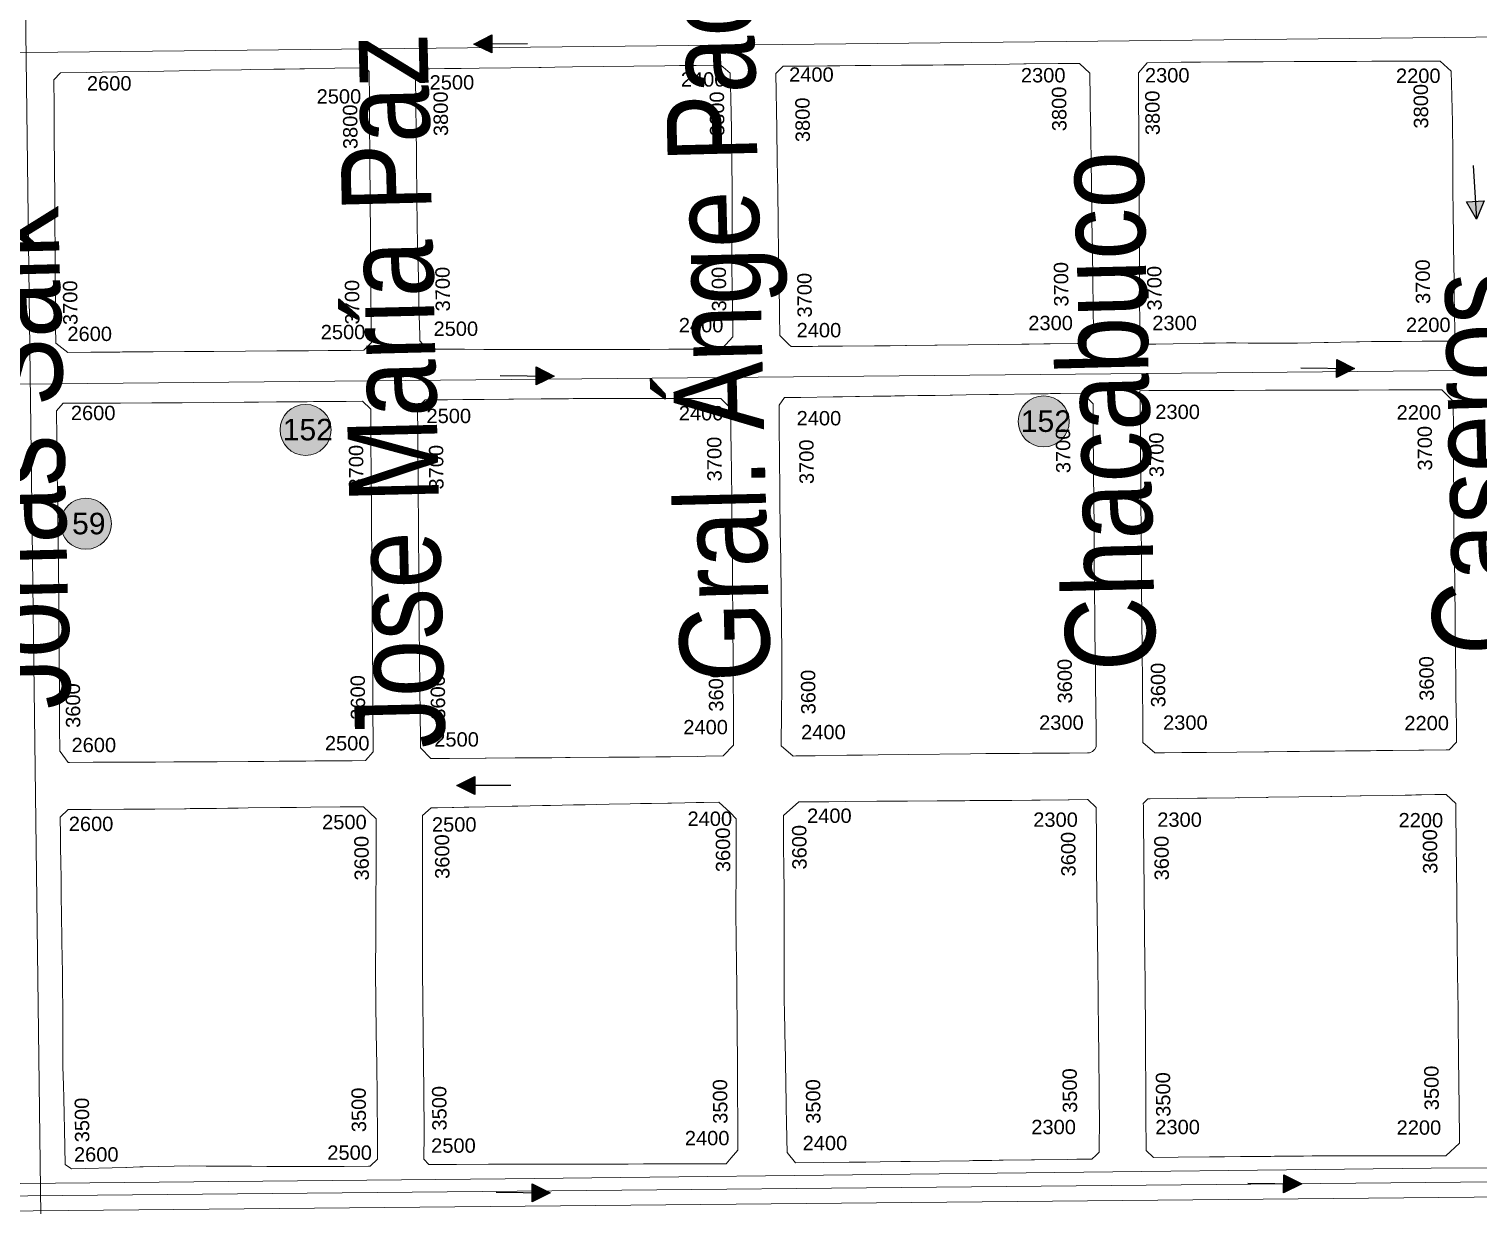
# Model space of a CAD drawing. Header units: millimetres. Extents: x 11558 to 23675, y 49449 to 61482.
# Drawn here: x 18749.8 to 19153.5, y 57462.6 to 57790.4 of the extents above; entities that cross this region are included whole.
import ezdxf

# ---------------------------------------------------------------- set-up
doc = ezdxf.new("R2010")
doc.units = ezdxf.units.MM
for name, color, linetype in [('0. plano base - nombres calles', 22, 'Continuous'), ('0. Plano Base - PLANO', 254, 'Continuous'), ('0. Plano base - sentido calles', 253, 'Continuous'), ('7. puesta en valor CC la lucila', 212, 'Continuous'), ('numeración', 7, 'Continuous')]:
    doc.layers.add(name, color=color, linetype=linetype)
for name, color, linetype, true_color in [('Linea 152 IDA', 7, 'Continuous', 0x070721), ('Linea 152 REGRESO', 7, 'Continuous', 0xff0a0a), ('Linea 19 Plaza Miserere', 7, 'Continuous', 0x575757), ('Linea 21 REGRO Ramal G', 7, 'Continuous', 0x0a47ff), ('Linea 59 Por Barrio Golf IDA', 7, 'Continuous', 0x007038), ('Linea 59 Por la Lucila IDA', 7, 'Continuous', 0x007038)]:
    doc.layers.add(name, color=color, linetype=linetype, true_color=true_color)
doc.layers.add('Linea Bicentenario Nueva', color=7, linetype='Continuous', true_color=0x0000cc, transparency=0.05)
doc.layers.get('7. puesta en valor CC la lucila').off()
doc.styles.get("Standard").update_dxf_attribs({"font": 'arial.ttf'})

# ---------------------------------------------------------------- blocks, each defined once
blk = doc.blocks.new('MANZANAS')
at = {"layer": '0. Plano Base - PLANO', "color": 0, "linetype": 'Continuous', "lineweight": 5}
for points in [[(5637472.3, 6181143.04), (5637470.17, 6181141.89), (5637467.31, 6181142.79), (5637466.23, 6181144.98), (5637461.96, 6181153.09), (5637460.14, 6181156.55), (5637458.1, 6181160.42), (5637456.15, 6181164.13), (5637451.99, 6181172.03), (5637450.02, 6181175.79), (5637448.07, 6181179.49), (5637444.99, 6181185.34), (5637444.06, 6181187.11), (5637439.98, 6181194.86), (5637437.18, 6181200.18), (5637436.63, 6181201.24), (5637435.97, 6181202.49), (5637433.96, 6181206.31), (5637433.73, 6181206.75), (5637433.13, 6181207.89), (5637434.03, 6181211.52), (5637439.48, 6181214.48), (5637442.29, 6181216), (5637447.1, 6181218.53), (5637453.84, 6181222.07), (5637454.69, 6181222.52), (5637459.96, 6181225.29), (5637462.55, 6181226.66), (5637470.19, 6181230.67), (5637477.84, 6181234.69), (5637480.79, 6181236.24), (5637484.42, 6181238.15), (5637485.56, 6181238.75), (5637489.34, 6181240.73), (5637493.19, 6181242.75), (5637498.26, 6181245.41), (5637500.92, 6181246.81), (5637506.23, 6181249.59), (5637510.24, 6181248.52), (5637517.03, 6181236.12), (5637517.29, 6181235.64), (5637517.41, 6181235.4), (5637521.09, 6181228.49), (5637521.32, 6181228.05), (5637525.41, 6181220.37), (5637525.54, 6181220.12), (5637529.3, 6181213.06), (5637529.43, 6181212.81), (5637531.48, 6181208.96), (5637531.52, 6181208.89), (5637533.55, 6181205.09), (5637535.41, 6181201.63), (5637535.98, 6181200.58), (5637537.65, 6181197.45), (5637540.12, 6181192.84), (5637541.7, 6181189.9), (5637544.86, 6181184.02), (5637545.23, 6181183.32), (5637544.79, 6181181.64), (5637544.14, 6181181.3), (5637541.36, 6181179.84), (5637537.78, 6181177.95), (5637532.64, 6181175.24), (5637530.12, 6181173.91), (5637526.59, 6181172.05), (5637525.26, 6181171.35), (5637522.36, 6181169.77), (5637521.58, 6181169.35), (5637517.8, 6181167.28), (5637514.7, 6181165.59), (5637513.7, 6181165.05), (5637507.17, 6181161.48), (5637505.31, 6181160.47), (5637499.42, 6181157.45), (5637498.03, 6181156.74), (5637495, 6181155.19), (5637491.91, 6181153.6), (5637489.64, 6181152.44), (5637489.58, 6181152.41), (5637486.82, 6181150.91), (5637483.97, 6181149.37), (5637483.08, 6181148.89), (5637476.57, 6181145.36)], [(5637387.71, 6181098.4), (5637382.42, 6181095.59), (5637381.59, 6181095.84), (5637378.79, 6181096.69), (5637378.21, 6181096.86), (5637375.38, 6181102.12), (5637371.39, 6181109.52), (5637370.9, 6181110.43), (5637369.37, 6181113.27), (5637368.84, 6181114.26), (5637367.53, 6181116.69), (5637363.21, 6181124.72), (5637359.14, 6181132.27), (5637355.07, 6181139.83), (5637350.91, 6181147.56), (5637343.58, 6181161.17), (5637344.41, 6181163.88), (5637349.47, 6181166.56), (5637350.76, 6181167.25), (5637355.33, 6181169.68), (5637358.39, 6181171.3), (5637362.19, 6181173.31), (5637365.98, 6181175.32), (5637373.55, 6181179.33), (5637381.27, 6181183.42), (5637384.1, 6181184.92), (5637388.91, 6181187.49), (5637396.61, 6181191.6), (5637403.66, 6181195.37), (5637404.2, 6181195.66), (5637412.13, 6181199.89), (5637417.33, 6181202.67), (5637421.15, 6181201.58), (5637428, 6181188.86), (5637428.38, 6181188.16), (5637430.31, 6181184.56), (5637432.25, 6181180.95), (5637436.43, 6181173.18), (5637437.85, 6181170.55), (5637440.48, 6181165.64), (5637442.71, 6181161.5), (5637444.52, 6181158.15), (5637448.61, 6181150.54), (5637450.03, 6181147.89), (5637450.64, 6181146.76), (5637453, 6181142.35), (5637454.32, 6181139.89), (5637455.34, 6181138), (5637454.52, 6181135.27), (5637454.08, 6181133.81), (5637452.73, 6181133.09), (5637446.12, 6181129.54), (5637444.57, 6181128.71), (5637440.97, 6181126.77), (5637439.14, 6181125.79), (5637433.49, 6181122.76), (5637425.97, 6181118.73), (5637418.35, 6181114.68), (5637417.79, 6181114.38), (5637410.8, 6181110.66), (5637410.55, 6181110.53), (5637406.79, 6181108.52), (5637402.97, 6181106.5), (5637395.1, 6181102.32), (5637389.11, 6181099.14)], [(5637526.9, 6181043.06), (5637524.55, 6181041.81), (5637520.29, 6181042.84), (5637516.38, 6181050.21), (5637514.18, 6181054.35), (5637512.32, 6181057.87), (5637508.4, 6181065.24), (5637503.97, 6181073.59), (5637503.74, 6181074.03), (5637500.13, 6181080.85), (5637497.78, 6181085.3), (5637496, 6181088.66), (5637492.01, 6181096.18), (5637489.48, 6181100.96), (5637488, 6181103.75), (5637485.65, 6181108.19), (5637485.38, 6181108.69), (5637484.48, 6181110.4), (5637484.04, 6181111.24), (5637481.6, 6181115.85), (5637479.72, 6181119.4), (5637479.6, 6181119.62), (5637476.26, 6181125.93), (5637475.5, 6181127.32), (5637474.34, 6181129.42), (5637476.53, 6181130.63), (5637477.14, 6181130.97), (5637481.45, 6181133.22), (5637482.4, 6181133.72), (5637484.62, 6181134.88), (5637486.02, 6181135.61), (5637490.17, 6181137.78), (5637497.59, 6181141.66), (5637505.33, 6181145.71), (5637509.25, 6181147.76), (5637513.08, 6181149.76), (5637520.56, 6181153.68), (5637523.88, 6181155.42), (5637528.25, 6181157.7), (5637535.77, 6181161.63), (5637548.26, 6181168.16), (5637548.85, 6181168.47), (5637553.17, 6181167.12), (5637553.24, 6181166.99), (5637556.87, 6181160.08), (5637558.86, 6181156.29), (5637560.85, 6181152.5), (5637562.38, 6181149.59), (5637564.91, 6181144.78), (5637567.36, 6181140.11), (5637569.04, 6181136.98), (5637573.07, 6181129.43), (5637573.79, 6181128.08), (5637577.24, 6181121.63), (5637581.39, 6181113.86), (5637583.88, 6181109.2), (5637585.44, 6181106.29), (5637586.83, 6181103.7), (5637589.47, 6181098.75), (5637590.52, 6181096.8), (5637591.56, 6181094.85), (5637593.69, 6181090.87), (5637595.55, 6181087.39), (5637595.73, 6181087.06), (5637597.46, 6181083.81), (5637597.79, 6181083.2), (5637596.95, 6181080.37), (5637596.2, 6181079.97), (5637590.73, 6181077.06), (5637590.16, 6181076.75), (5637589.5, 6181076.4), (5637583.11, 6181073), (5637580.21, 6181071.46), (5637579.09, 6181070.86), (5637577.58, 6181070.06), (5637575.59, 6181069), (5637571.46, 6181066.8), (5637568.75, 6181065.36), (5637567.95, 6181064.93), (5637562.75, 6181062.16), (5637560.16, 6181060.78), (5637559.19, 6181060.27), (5637557.09, 6181059.15), (5637552.57, 6181056.74), (5637551.51, 6181056.18), (5637544.74, 6181052.57), (5637537.3, 6181048.6), (5637533.45, 6181046.55), (5637532.24, 6181045.91), (5637531.23, 6181045.37)], [(5637295.98, 6181049.82), (5637292.78, 6181048.17), (5637289.92, 6181049.28), (5637289.16, 6181050.65), (5637286.47, 6181055.56), (5637284.44, 6181059.27), (5637282.84, 6181062.17), (5637279.91, 6181067.52), (5637278.54, 6181070.02), (5637274.61, 6181077.18), (5637270.5, 6181084.88), (5637270.3, 6181085.24), (5637266.37, 6181092.59), (5637266.22, 6181092.89), (5637264.38, 6181096.32), (5637262.4, 6181100.03), (5637258.29, 6181107.71), (5637255.29, 6181113.32), (5637256.26, 6181117.24), (5637257.39, 6181117.85), (5637261.05, 6181119.82), (5637262.03, 6181120.34), (5637265.09, 6181121.98), (5637269.49, 6181124.34), (5637277.3, 6181128.53), (5637284.2, 6181132.23), (5637284.79, 6181132.54), (5637288.15, 6181134.34), (5637292.45, 6181136.65), (5637300.18, 6181140.79), (5637307.51, 6181144.72), (5637315.16, 6181148.82), (5637318.74, 6181150.74), (5637322.38, 6181152.7), (5637322.78, 6181152.91), (5637328.86, 6181156.17), (5637332.22, 6181155.39), (5637335.61, 6181149.23), (5637339.69, 6181141.82), (5637340.82, 6181139.71), (5637344.01, 6181133.75), (5637344.26, 6181133.27), (5637347.42, 6181127.29), (5637348.11, 6181125.97), (5637352.21, 6181118.04), (5637355.96, 6181110.7), (5637357.87, 6181106.98), (5637359.83, 6181103.36), (5637362.59, 6181098.27), (5637362.63, 6181098.2), (5637362.75, 6181097.97), (5637366.22, 6181091.59), (5637366.8, 6181090.51), (5637365.64, 6181086.25), (5637364.48, 6181085.6), (5637361.07, 6181083.68), (5637360.54, 6181083.38), (5637357.01, 6181081.53), (5637352.57, 6181079.21), (5637347.81, 6181076.73), (5637344.97, 6181075.25), (5637341.14, 6181073.25), (5637337.44, 6181071.31), (5637334.19, 6181069.62), (5637329.65, 6181067.26), (5637326.93, 6181065.85), (5637322.11, 6181063.36), (5637319.17, 6181061.84), (5637314.45, 6181059.39), (5637310.06, 6181057.12), (5637307.84, 6181055.97), (5637306.84, 6181055.45), (5637301.98, 6181052.93), (5637299.25, 6181051.52)], [(5637436.19, 6180994.94), (5637435.55, 6180994.59), (5637431.3, 6180995.57), (5637430.76, 6180996.63), (5637427.48, 6181003.07), (5637423.51, 6181010.84), (5637419.56, 6181018.53), (5637415.58, 6181025.96), (5637411.45, 6181033.68), (5637407.75, 6181040.58), (5637407.39, 6181041.25), (5637403.3, 6181048.88), (5637399.19, 6181056.59), (5637396.79, 6181061.08), (5637395.12, 6181064.22), (5637392.28, 6181069.56), (5637391.05, 6181071.85), (5637386.96, 6181079.54), (5637387.36, 6181082.12), (5637391.36, 6181084.27), (5637399.26, 6181088.53), (5637400.01, 6181088.93), (5637401.61, 6181089.79), (5637404.74, 6181091.48), (5637405.74, 6181092.02), (5637409.12, 6181093.84), (5637413.41, 6181096.15), (5637414.45, 6181096.71), (5637416.8, 6181097.98), (5637420.06, 6181099.73), (5637424.27, 6181102), (5637428.01, 6181104.02), (5637428.6, 6181104.33), (5637431.92, 6181106.12), (5637437.62, 6181109.19), (5637438.58, 6181109.7), (5637439.8, 6181110.37), (5637447.69, 6181114.61), (5637452.03, 6181116.95), (5637452.59, 6181117.25), (5637454.24, 6181118.14), (5637454.39, 6181118.22), (5637454.49, 6181118.28), (5637454.59, 6181118.33), (5637455.04, 6181118.57), (5637460.39, 6181121.46), (5637464.44, 6181120.22), (5637466.87, 6181115.61), (5637468.35, 6181112.8), (5637472.36, 6181105.2), (5637474.03, 6181102.03), (5637476.48, 6181097.41), (5637477.17, 6181096.11), (5637480.44, 6181089.97), (5637484.55, 6181082.23), (5637488.6, 6181074.61), (5637492.67, 6181066.96), (5637494.29, 6181063.91), (5637496.77, 6181059.24), (5637498.84, 6181055.37), (5637500.76, 6181051.77), (5637504.65, 6181044.49), (5637506.65, 6181040.75), (5637508.2, 6181037.85), (5637509.06, 6181036.28), (5637509.21, 6181035.86), (5637509.25, 6181034.98), (5637509.22, 6181034.89), (5637508.97, 6181034.15), (5637508.39, 6181033.48), (5637508.02, 6181033.24), (5637507.87, 6181033.16), (5637503.44, 6181030.81), (5637502.69, 6181030.41), (5637501.78, 6181029.93), (5637495.19, 6181026.44), (5637494.4, 6181026.03), (5637491.12, 6181024.29), (5637490.01, 6181023.7), (5637486.73, 6181021.96), (5637482.87, 6181019.92), (5637479.09, 6181017.92), (5637463.91, 6181009.81), (5637456.39, 6181005.77), (5637452.56, 6181003.72), (5637451.38, 6181003.08), (5637448.75, 6181001.67), (5637440.96, 6180997.5)], [(5637209.98, 6181004.22), (5637204.34, 6181001.24), (5637200.15, 6181002), (5637197.94, 6181006.17), (5637197, 6181007.96), (5637195.54, 6181010.72), (5637193.37, 6181014.83), (5637190.69, 6181019.9), (5637189.32, 6181022.49), (5637187.32, 6181026.26), (5637185.31, 6181030.06), (5637181.23, 6181037.78), (5637177.21, 6181045.39), (5637173.08, 6181053.21), (5637171.1, 6181056.96), (5637169.26, 6181060.44), (5637165.88, 6181066.83), (5637166.59, 6181069.41), (5637173.04, 6181072.9), (5637180.59, 6181076.99), (5637188.18, 6181081.1), (5637195.68, 6181085.16), (5637203.34, 6181089.31), (5637210.95, 6181093.43), (5637213.23, 6181094.67), (5637218.89, 6181097.73), (5637221.6, 6181099.19), (5637225.26, 6181101.18), (5637226.39, 6181101.79), (5637233.84, 6181105.83), (5637240.8, 6181109.6), (5637241.34, 6181109.89), (5637242.76, 6181109.39), (5637243.09, 6181108.77), (5637246.15, 6181103), (5637247.79, 6181099.91), (5637249.26, 6181097.13), (5637250.78, 6181094.26), (5637252.45, 6181091.11), (5637254.84, 6181086.59), (5637258.98, 6181078.77), (5637260.71, 6181075.51), (5637262.85, 6181071.48), (5637264.35, 6181068.64), (5637266.92, 6181063.79), (5637268.38, 6181061.04), (5637269.46, 6181059), (5637270.84, 6181056.39), (5637272.05, 6181054.11), (5637278.13, 6181042.63), (5637277.24, 6181039.76), (5637274.07, 6181038.09), (5637271.23, 6181036.59), (5637268.49, 6181035.13), (5637263.61, 6181032.55), (5637255.81, 6181028.43), (5637248.14, 6181024.38), (5637240.31, 6181020.24), (5637233.05, 6181016.41), (5637225.33, 6181012.33), (5637224.68, 6181011.99), (5637218.4, 6181008.67), (5637217.77, 6181008.34), (5637217.15, 6181008.01), (5637210.59, 6181004.54)], [(5637350.88, 6180949.85), (5637346.26, 6180947.41), (5637342.38, 6180948.75), (5637341.55, 6180950.3), (5637340.28, 6180952.67), (5637338.84, 6180955.35), (5637338.63, 6180955.75), (5637337.82, 6180957.26), (5637334.66, 6180963.16), (5637332.72, 6180966.77), (5637332.13, 6180967.88), (5637330.45, 6180970.99), (5637326.36, 6180978.71), (5637322.32, 6180986.34), (5637318.29, 6180993.97), (5637317.15, 6180996.14), (5637316.6, 6180997.18), (5637316.13, 6180998.06), (5637312.49, 6181004.95), (5637311.95, 6181005.97), (5637311.84, 6181006.17), (5637310.19, 6181009.31), (5637305.97, 6181017.27), (5637304.91, 6181019.28), (5637303.39, 6181022.16), (5637302.1, 6181024.61), (5637301.45, 6181025.83), (5637297.87, 6181032.61), (5637297.93, 6181032.82), (5637298.67, 6181035.14), (5637298.74, 6181035.35), (5637304.26, 6181038.28), (5637308.07, 6181040.3), (5637312.57, 6181042.69), (5637313.28, 6181043.07), (5637319.37, 6181046.3), (5637320.36, 6181046.82), (5637320.44, 6181046.87), (5637320.53, 6181046.91), (5637327.37, 6181050.54), (5637327.49, 6181050.61), (5637334.04, 6181054.08), (5637335.19, 6181054.69), (5637342.9, 6181058.73), (5637347.54, 6181061.15), (5637349.57, 6181062.21), (5637350.59, 6181062.74), (5637358.48, 6181066.85), (5637363.87, 6181069.67), (5637370.8, 6181073.28), (5637371.69, 6181073.74), (5637375.38, 6181072.54), (5637381.2, 6181061.69), (5637383.5, 6181057.4), (5637387.53, 6181049.89), (5637389.56, 6181046.1), (5637391.6, 6181042.3), (5637393.59, 6181038.56), (5637395.74, 6181034.48), (5637397.73, 6181030.72), (5637399.68, 6181027.03), (5637401.68, 6181023.25), (5637403.6, 6181019.6), (5637404.59, 6181017.74), (5637407.68, 6181011.88), (5637411.82, 6181004.05), (5637412.21, 6181003.3), (5637413.28, 6181001.28), (5637413.8, 6181000.3), (5637415.78, 6180996.54), (5637419.43, 6180989.63), (5637418.24, 6180985.64), (5637413.88, 6180983.25), (5637411.98, 6180982.22), (5637405.33, 6180978.64), (5637401.66, 6180976.7), (5637397.68, 6180974.6), (5637390.13, 6180970.61), (5637380.61, 6180965.57), (5637379.43, 6180964.95), (5637376.09, 6180963.18), (5637375.3, 6180962.76), (5637374.88, 6180962.54), (5637367.39, 6180958.58), (5637367.02, 6180958.39), (5637359.89, 6180954.61), (5637359.66, 6180954.49)], [(5637582.28, 6180944.8), (5637576.26, 6180941.59), (5637573.5, 6180942.36), (5637573.17, 6180942.98), (5637571.97, 6180945.26), (5637570.31, 6180948.4), (5637569.42, 6180950.07), (5637569.25, 6180950.4), (5637565.83, 6180956.89), (5637565.23, 6180958.03), (5637561.12, 6180965.81), (5637558.41, 6180970.95), (5637557.2, 6180973.25), (5637553.18, 6180980.87), (5637551.15, 6180984.71), (5637549.09, 6180988.6), (5637545.02, 6180996.24), (5637543.29, 6180999.5), (5637540.94, 6181003.9), (5637538.79, 6181007.96), (5637538.13, 6181009.18), (5637536.84, 6181011.62), (5637532.89, 6181019.03), (5637532.75, 6181019.29), (5637528.78, 6181026.75), (5637528.57, 6181027.15), (5637528.23, 6181027.78), (5637528.71, 6181029.58), (5637529.3, 6181029.9), (5637536.03, 6181033.49), (5637540.89, 6181036.09), (5637543, 6181037.22), (5637543.25, 6181037.35), (5637550.19, 6181041.06), (5637550.9, 6181041.44), (5637551.04, 6181041.51), (5637551.14, 6181041.56), (5637557.78, 6181045.11), (5637558.23, 6181045.35), (5637558.34, 6181045.41), (5637565.85, 6181049.42), (5637573.62, 6181053.61), (5637573.94, 6181053.78), (5637580.87, 6181057.55), (5637581.13, 6181057.69), (5637588.76, 6181061.84), (5637591.88, 6181063.53), (5637593.41, 6181064.36), (5637594.51, 6181064.96), (5637595.87, 6181065.7), (5637599.18, 6181067.5), (5637600.24, 6181068.08), (5637601.93, 6181068.99), (5637605.47, 6181067.97), (5637607.64, 6181063.89), (5637609.7, 6181060.01), (5637610.43, 6181058.65), (5637611.12, 6181057.33), (5637613.82, 6181052.26), (5637617.87, 6181044.63), (5637620.21, 6181040.24), (5637621.93, 6181037.01), (5637623.11, 6181034.81), (5637623.95, 6181033.24), (5637625.09, 6181031.11), (5637625.97, 6181029.47), (5637627.83, 6181026), (5637632.38, 6181017.5), (5637634.28, 6181013.94), (5637638.39, 6181006.26), (5637638.53, 6181006.01), (5637642.34, 6180998.89), (5637642.38, 6180998.81), (5637642.95, 6180997.74), (5637644.5, 6180994.84), (5637646.45, 6180991.2), (5637646.52, 6180991.06), (5637648.31, 6180987.72), (5637650.06, 6180984.47), (5637648.3, 6180979.52), (5637643.41, 6180976.99), (5637638.72, 6180974.56), (5637636.27, 6180973.3), (5637628.22, 6180969.14), (5637620.14, 6180964.95), (5637619.22, 6180964.46), (5637615.26, 6180962.36), (5637613.11, 6180961.21), (5637608.22, 6180958.61), (5637605.95, 6180957.4), (5637605.05, 6180956.92), (5637599.67, 6180954.06), (5637597.59, 6180952.95), (5637593.72, 6180950.88), (5637592.68, 6180950.33), (5637590.01, 6180948.91)], [(5637257.44, 6180900.06), (5637257.07, 6180899.87), (5637253.72, 6180901.53), (5637253.59, 6180901.6), (5637250.39, 6180907.48), (5637249.61, 6180909), (5637248.95, 6180910.3), (5637245.98, 6180916.07), (5637244.59, 6180918.68), (5637241.88, 6180923.77), (5637237.87, 6180931.3), (5637233.76, 6180939.09), (5637229.51, 6180947.12), (5637225.59, 6180954.49), (5637223.62, 6180958.15), (5637221.62, 6180961.86), (5637219.37, 6180966.06), (5637219.27, 6180966.23), (5637217.4, 6180969.71), (5637215.97, 6180972.36), (5637215.74, 6180972.79), (5637213.95, 6180976.12), (5637213.46, 6180977.04), (5637213.31, 6180977.31), (5637211.83, 6180980.1), (5637209.85, 6180983.82), (5637209.22, 6180985), (5637209.04, 6180985.33), (5637209.74, 6180988.08), (5637212.42, 6180989.49), (5637215.95, 6180991.33), (5637219.78, 6180993.34), (5637220.85, 6180993.89), (5637223.87, 6180995.48), (5637231.58, 6180999.51), (5637239.06, 6181003.44), (5637246.88, 6181007.59), (5637254.32, 6181011.54), (5637257.85, 6181013.41), (5637262.28, 6181015.76), (5637265.92, 6181017.7), (5637268.88, 6181019.27), (5637269.8, 6181019.76), (5637269.89, 6181019.8), (5637271.41, 6181020.61), (5637279.49, 6181024.9), (5637283.48, 6181027), (5637286.41, 6181026.19), (5637286.51, 6181026.16), (5637288.55, 6181022.31), (5637290.66, 6181018.31), (5637291.08, 6181017.5), (5637294.58, 6181010.88), (5637294.91, 6181010.26), (5637298.44, 6181003.59), (5637298.72, 6181003.06), (5637299.26, 6181002.04), (5637299.43, 6181001.71), (5637302.66, 6180995.59), (5637304.84, 6180991.47), (5637308.93, 6180983.73), (5637310.28, 6180981.19), (5637310.38, 6180980.99), (5637312.98, 6180976.08), (5637313.15, 6180975.75), (5637313.6, 6180974.91), (5637313.68, 6180974.75), (5637317.52, 6180967.49), (5637322.23, 6180958.59), (5637323.65, 6180955.89), (5637326.99, 6180949.57), (5637328.77, 6180946.22), (5637330.5, 6180942.95), (5637331.16, 6180941.7), (5637330.4, 6180938.51), (5637327.12, 6180936.77), (5637323.72, 6180934.98), (5637320.84, 6180933.45), (5637320.43, 6180933.23), (5637317.95, 6180931.93), (5637315.69, 6180930.73), (5637315.04, 6180930.39), (5637309.15, 6180927.27), (5637305.32, 6180925.25), (5637302.7, 6180923.86), (5637301.46, 6180923.21), (5637293.82, 6180919.17), (5637286.18, 6180915.14), (5637285.97, 6180915.03), (5637283.15, 6180913.55), (5637278.62, 6180911.17), (5637278.06, 6180910.88), (5637277.19, 6180910.43), (5637274.32, 6180908.92), (5637270.63, 6180906.98), (5637263.27, 6180903.12)], [(5637495.27, 6180897.95), (5637488.4, 6180894.31), (5637484.97, 6180895.72), (5637483.13, 6180899.11), (5637480.9, 6180903.23), (5637479.14, 6180906.48), (5637477.4, 6180909.69), (5637476.8, 6180910.8), (5637476.57, 6180911.22), (5637476.03, 6180912.21), (5637472.78, 6180918.21), (5637472.33, 6180919.05), (5637469.13, 6180924.96), (5637468.55, 6180926.03), (5637466.54, 6180929.73), (5637464.53, 6180933.44), (5637462.05, 6180938.16), (5637460.38, 6180941.35), (5637457.05, 6180947.74), (5637456.48, 6180948.83), (5637452.41, 6180956.63), (5637449.83, 6180961.56), (5637448.33, 6180964.39), (5637444.21, 6180972.15), (5637440.79, 6180978.59), (5637442.86, 6180983.99), (5637450.23, 6180987.88), (5637454.25, 6180990.01), (5637462.04, 6180994.13), (5637469.56, 6180998.1), (5637476.91, 6181001.99), (5637477.19, 6181002.13), (5637480.68, 6181003.98), (5637483.73, 6181005.59), (5637484.92, 6181006.22), (5637492.63, 6181010.3), (5637492.99, 6181010.49), (5637495.26, 6181011.69), (5637500.25, 6181014.32), (5637502.24, 6181015.38), (5637509.18, 6181019.09), (5637509.42, 6181019.22), (5637513.8, 6181021.56), (5637513.97, 6181021.66), (5637517.06, 6181020.73), (5637521.27, 6181012.79), (5637522.18, 6181011.07), (5637522.87, 6181009.76), (5637523.93, 6181007.77), (5637525.3, 6181005.18), (5637530.85, 6180994.79), (5637537.6, 6180982.17), (5637541.74, 6180974.42), (5637542.89, 6180972.27), (5637545.75, 6180966.92), (5637549.91, 6180959.15), (5637553.95, 6180951.6), (5637555.44, 6180948.82), (5637557.93, 6180944.08), (5637561.74, 6180936.7), (5637562.15, 6180935.9), (5637561.74, 6180934.8), (5637561.16, 6180933.25), (5637560.37, 6180932.83), (5637557.53, 6180931.3), (5637555.28, 6180930.1), (5637547.08, 6180925.7), (5637546.34, 6180925.3), (5637539.44, 6180921.6), (5637538.4, 6180921.05), (5637536.59, 6180920.07), (5637531.97, 6180917.6), (5637531.05, 6180917.1), (5637516.58, 6180909.35), (5637514.25, 6180908.1), (5637509.18, 6180905.38), (5637505.65, 6180903.48), (5637501.62, 6180901.33)], [(5637404.76, 6180850.35), (5637397.94, 6180846.79), (5637396.03, 6180847.39), (5637392.91, 6180853.63), (5637391.86, 6180855.7), (5637391.78, 6180855.85), (5637388.18, 6180862.59), (5637387.75, 6180863.4), (5637385.83, 6180866.99), (5637385.03, 6180868.49), (5637384.03, 6180870.37), (5637383.66, 6180871.05), (5637379.61, 6180878.64), (5637375.47, 6180886.39), (5637371.42, 6180893.98), (5637371.09, 6180894.61), (5637367.9, 6180900.78), (5637367.82, 6180900.95), (5637367.42, 6180901.73), (5637363.44, 6180909.4), (5637361.04, 6180914.01), (5637359.42, 6180917.12), (5637355.53, 6180924.57), (5637355.28, 6180925.06), (5637353.16, 6180929.08), (5637351.5, 6180932.23), (5637352.71, 6180935.28), (5637352.83, 6180935.34), (5637354.24, 6180936.11), (5637357.85, 6180938.08), (5637358.21, 6180938.27), (5637360.8, 6180939.68), (5637361.94, 6180940.31), (5637365.87, 6180942.45), (5637372.51, 6180946.07), (5637373.52, 6180946.62), (5637373.94, 6180946.85), (5637379.93, 6180950.12), (5637381.07, 6180950.74), (5637381.88, 6180951.18), (5637384.72, 6180952.73), (5637387.55, 6180954.27), (5637388.62, 6180954.85), (5637390.39, 6180955.82), (5637393.1, 6180957.29), (5637396.25, 6180959.01), (5637401.37, 6180961.8), (5637403.91, 6180963.19), (5637404.39, 6180963.45), (5637406.57, 6180964.64), (5637410.59, 6180966.83), (5637411.47, 6180967.31), (5637414.79, 6180969.12), (5637417.53, 6180970.61), (5637419.38, 6180971.62), (5637423.09, 6180973.64), (5637427.24, 6180972.56), (5637429.54, 6180971.75), (5637432.59, 6180965.81), (5637433.94, 6180963.18), (5637436.57, 6180958.07), (5637440.44, 6180950.54), (5637441.91, 6180947.75), (5637444.55, 6180942.83), (5637448.69, 6180935.12), (5637450.76, 6180931.26), (5637452.77, 6180927.47), (5637455.78, 6180921.75), (5637456.81, 6180919.8), (5637457.18, 6180919.1), (5637460.88, 6180912.09), (5637461.41, 6180911.08), (5637462.93, 6180908.21), (5637465, 6180904.29), (5637468.97, 6180896.77), (5637469.96, 6180894.89), (5637472.54, 6180890), (5637471.89, 6180887.24), (5637471.39, 6180885.13), (5637470.49, 6180884.66), (5637467.25, 6180882.97), (5637464.69, 6180881.63), (5637460.76, 6180879.58), (5637458.66, 6180878.49), (5637453.54, 6180875.81), (5637450.97, 6180874.47), (5637447.19, 6180872.5), (5637443.44, 6180870.54), (5637443.39, 6180870.51), (5637435.76, 6180866.53), (5637428.16, 6180862.56), (5637423.87, 6180860.32), (5637420.41, 6180858.51), (5637412.68, 6180854.48)], [(5637323.41, 6180807.14), (5637310.11, 6180799.79), (5637309.87, 6180799.82), (5637308.05, 6180800.01), (5637303.34, 6180808.59), (5637301.28, 6180812.36), (5637299.17, 6180816.2), (5637297.39, 6180819.45), (5637294.93, 6180823.94), (5637292.9, 6180827.8), (5637290.91, 6180831.59), (5637286.9, 6180839.22), (5637285.24, 6180842.37), (5637284.84, 6180843.13), (5637284.49, 6180843.8), (5637282.71, 6180847.1), (5637278.67, 6180854.6), (5637274.7, 6180861.98), (5637272.94, 6180865.26), (5637270.65, 6180869.52), (5637267.75, 6180874.9), (5637266.55, 6180877.13), (5637264.63, 6180880.7), (5637264.57, 6180880.81), (5637262.14, 6180885.33), (5637263.16, 6180888.22), (5637268.86, 6180891.21), (5637276.89, 6180895.43), (5637284.5, 6180899.46), (5637291.86, 6180903.39), (5637292.23, 6180903.59), (5637293.24, 6180904.13), (5637299.66, 6180907.55), (5637302.46, 6180909.05), (5637303.77, 6180909.75), (5637305.02, 6180910.42), (5637307.48, 6180911.73), (5637315.33, 6180915.92), (5637319.38, 6180918.09), (5637322.83, 6180919.93), (5637330.08, 6180923.8), (5637335.72, 6180926.81), (5637335.81, 6180926.78), (5637340.43, 6180925.53), (5637340.55, 6180925.49), (5637343.97, 6180918.85), (5637344.04, 6180918.71), (5637344.35, 6180918.11), (5637345.57, 6180915.72), (5637346.52, 6180913.87), (5637347.99, 6180911.02), (5637350.1, 6180906.92), (5637352.08, 6180903.05), (5637353.55, 6180900.18), (5637355.37, 6180896.65), (5637359.92, 6180887.79), (5637361.36, 6180884.99), (5637362.53, 6180882.83), (5637363.98, 6180880.11), (5637368.01, 6180872.62), (5637372.28, 6180864.66), (5637376.35, 6180857.07), (5637376.5, 6180856.8), (5637377.99, 6180854.02), (5637380.36, 6180849.54), (5637381.59, 6180847.19), (5637382.57, 6180845.32), (5637384.38, 6180841.88), (5637384.57, 6180841.52), (5637383.65, 6180838.77), (5637383.29, 6180838.58), (5637377.27, 6180835.42), (5637369.74, 6180831.48), (5637362.1, 6180827.5), (5637358.15, 6180825.49), (5637354.37, 6180823.55), (5637350.46, 6180821.55), (5637346.63, 6180819.59), (5637343.07, 6180817.77), (5637339.08, 6180815.72), (5637335.2, 6180813.68), (5637331.33, 6180811.54), (5637327.65, 6180809.5), (5637326.82, 6180809.04), (5637323.58, 6180807.23)]]:
    blk.add_lwpolyline(points, close=True, dxfattribs=at)
blk = doc.blocks.new('59 ida')
at = {"layer": 'Linea 59 Por la Lucila IDA', "lineweight": 211, "true_color": 0xededed}
h = blk.add_hatch(color=7, dxfattribs=at)
h.dxf.hatch_style = 1
edge = h.paths.add_edge_path()
edge.add_arc((0, 0), 7.11, 0, 360)
at = {"layer": 'Linea 59 Por la Lucila IDA', "lineweight": 9}
blk.add_circle((0, 0), 7.11, dxfattribs=at)
at = {"layer": 'Linea 59 Por la Lucila IDA', "lineweight": 15, "insert": (-3.84, 3.05), "char_height": 6, "attachment_point": 1}
blk.add_mtext_dynamic_manual_height_columns('59', width=16.4579, gutter_width=12.5, heights=[0], dxfattribs=at)
blk = doc.blocks.new('152ida')
at = {"layer": 'Linea 152 IDA', "lineweight": 211, "true_color": 0xededed}
h = blk.add_hatch(color=7, dxfattribs=at)
h.dxf.hatch_style = 1
edge = h.paths.add_edge_path()
edge.add_arc((0, 0), 7.11, 0, 360)
at = {"layer": 'Linea 152 IDA', "lineweight": 9}
blk.add_circle((0, 0), 7.11, dxfattribs=at)
at = {"layer": 'Linea 152 IDA', "lineweight": 15, "insert": (-6.37, 3.07), "char_height": 6, "attachment_point": 1}
blk.add_mtext_dynamic_manual_height_columns('152', width=16.4579, gutter_width=12.5, heights=[0], dxfattribs=at)

msp = doc.modelspace()

# ---------------------------------------------------------------- hatches: boundary and pattern name
at = {"layer": '0. Plano base - sentido calles', "linetype": 'Continuous', "lineweight": 25, "ltscale": 2, "true_color": 0x1a1a1a}
h = msp.add_hatch(color=250, dxfattribs=at)
h.dxf.hatch_style = 1
h.paths.add_polyline_path([(18873.72, 57786.18), (18878.73, 57783.69), (18878.72, 57786.19)])
h.paths.add_polyline_path([(18873.72, 57786.18), (18878.72, 57786.19), (18878.72, 57788.69)])
h = msp.add_hatch(color=250, dxfattribs=at)
h.dxf.hatch_style = 1
h.paths.add_polyline_path([(19153.06, 57737.34), (19155.27, 57742.47), (19152.78, 57742.33)])
h.paths.add_polyline_path([(19153.06, 57737.34), (19152.78, 57742.33), (19150.28, 57742.19)])
h = msp.add_hatch(color=250, dxfattribs=at)
h.dxf.hatch_style = 1
h.paths.add_polyline_path([(19119.12, 57695.7), (19114.15, 57698.26), (19114.12, 57695.76)])
h.paths.add_polyline_path([(19119.12, 57695.7), (19114.12, 57695.76), (19114.09, 57693.26)])
h = msp.add_hatch(color=250, dxfattribs=at)
h.dxf.hatch_style = 1
h.paths.add_polyline_path([(18896.11, 57693.62), (18891.14, 57696.18), (18891.11, 57693.68)])
h.paths.add_polyline_path([(18896.11, 57693.62), (18891.11, 57693.68), (18891.08, 57691.18)])
h = msp.add_hatch(color=250, dxfattribs=at)
h.dxf.hatch_style = 1
h.paths.add_polyline_path([(18869.02, 57579.51), (18874.03, 57577.02), (18874.02, 57579.52)])
h.paths.add_polyline_path([(18869.02, 57579.51), (18874.02, 57579.52), (18874.02, 57582.02)])
h = msp.add_hatch(color=250, dxfattribs=at)
h.dxf.hatch_style = 1
h.paths.add_polyline_path([(18894.99, 57465.97), (18890.02, 57468.53), (18889.99, 57466.03)])
h.paths.add_polyline_path([(18894.99, 57465.97), (18889.99, 57466.03), (18889.96, 57463.53)])
h = msp.add_hatch(color=250, dxfattribs=at)
h.dxf.hatch_style = 1
h.paths.add_polyline_path([(19104.39, 57468.47), (19099.42, 57471.03), (19099.39, 57468.53)])
h.paths.add_polyline_path([(19104.39, 57468.47), (19099.39, 57468.53), (19099.36, 57466.03)])

# ---------------------------------------------------------------- linework, layer by layer
at = {"layer": '0. Plano base - sentido calles', "color": 250, "linetype": 'Continuous', "lineweight": 25, "ltscale": 2, "true_color": 0x1a1a1a}
for points in [[(18888.72, 57786.21), (18873.72, 57786.18), (18878.72, 57788.69), (18878.73, 57783.69), (18873.72, 57786.18)], [(19152.21, 57752.31), (19153.06, 57737.34), (19150.28, 57742.19), (19155.27, 57742.47), (19153.06, 57737.34)], [(19104.12, 57695.89), (19119.12, 57695.7), (19114.09, 57693.26), (19114.15, 57698.26), (19119.12, 57695.7)], [(18881.11, 57693.81), (18896.11, 57693.62), (18891.08, 57691.18), (18891.14, 57696.18), (18896.11, 57693.62)], [(18884.02, 57579.54), (18869.02, 57579.51), (18874.02, 57582.02), (18874.03, 57577.02), (18869.02, 57579.51)], [(18879.99, 57466.16), (18894.99, 57465.97), (18889.96, 57463.53), (18890.02, 57468.53), (18894.99, 57465.97)], [(19089.39, 57468.66), (19104.39, 57468.47), (19099.36, 57466.03), (19099.42, 57471.03), (19104.39, 57468.47)]]:
    msp.add_lwpolyline(points, dxfattribs=at)
at = {"layer": 'Linea 152 IDA', "lineweight": 15}
msp.add_lwpolyline([(18009.26, 57684.42), (19886.73, 57702.15), (19886.56, 57700.15), (19877.14, 57585.32), (19866.49, 57470.49), (19859.13, 57391.32), (19856.06, 57356.45), (19849.4, 57278.26), (19838.11, 57147.53), (19826.07, 57017.25), (19821.87, 56917.3), (19818.58, 56826.66), (19815.79, 56730.07), (19814.13, 56673), (19807.9, 56519.67), (19799.29, 56419.97), (19754.82, 56087.71), (19741.25, 55892.05)], dxfattribs=at)
at = {"layer": 'Linea 152 REGRESO', "lineweight": 15}
msp.add_lwpolyline([(19768.54, 56031.01), (19772.21, 56100.51), (19788.61, 56251.36), (19807.08, 56407.89), (19807.58, 56423.47), (19812.5, 56516.34), (19812.69, 56531.87), (19815.64, 56628.4), (19816.65, 56637.9), (19819.76, 56731.2), (19821.74, 56799.17), (19824.48, 56882.2), (19825.69, 56895.09), (19832.86, 56971.73), (19835.46, 57022.21), (19840.73, 57079.01), (19847.89, 57138.26), (19858.65, 57259.27), (19868.02, 57364.51), (19878.73, 57481.18), (19899.64, 57701.83), (19907.86, 57796.05), (18029.12, 57776.24)], dxfattribs=at)
at = {"layer": 'Linea 19 Plaza Miserere', "lineweight": 15}
msp.add_lwpolyline([(16603.31, 57447.28), (17595.39, 57454.36), (18252.54, 57458.84), (18253.7, 57328.56), (18254.48, 57237.05), (18352.94, 57237.32), (18350.11, 57461.39), (19557.69, 57472.87), (19856.73, 57473.61), (19849.17, 57392.22), (19846.1, 57357.31), (19839.43, 57279.11), (19828.15, 57148.42), (19816.09, 57017.92), (19811.87, 56917.69), (19808.59, 56826.99), (19805.79, 56730.36), (19804.14, 56673.35), (19797.92, 56520.3), (19789.35, 56421.07), (19744.87, 56088.72), (19731.28, 55892.72)], dxfattribs=at)
at = {"layer": 'Linea 21 REGRO Ramal G', "lineweight": 15}
msp.add_lwpolyline([(17753.1, 57004.47), (17750.38, 57118.02), (17798.31, 57240.66), (17913.79, 57461.13), (18322.14, 57464.85), (18593.21, 57467.09), (18882.44, 57469.87), (19140.51, 57472.88), (19602.28, 57475.37), (19859.15, 57477.99), (19851.16, 57392.04), (19848.09, 57357.14), (19841.43, 57278.94), (19830.14, 57148.24), (19818.08, 57017.78), (19813.87, 56917.61), (19810.59, 56826.92), (19807.79, 56730.3), (19806.14, 56673.28), (19799.92, 56520.18), (19791.34, 56420.85), (19746.86, 56088.52), (19733.27, 55892.58)], dxfattribs=at)
at = {"layer": 'Linea 59 Por Barrio Golf IDA', "lineweight": 15}
msp.add_lwpolyline([(19486.7, 56723.72), (18810.38, 56703.88), (18733.41, 56731.73), (18760, 56917.62), (18746.38, 57987.23), (17288.61, 57971.93), (17452.71, 57873.56), (17251.63, 57825.71), (17194.87, 57816.96), (17168.92, 57816.96), (17117.99, 57822.91), (16925.91, 57865.43), (16921.78, 57827.32), (17147.09, 57696.76), (17195.39, 57630.33), (17220.54, 57556.01), (17216.89, 57485.71), (17195.1, 57457.39), (16938.3, 57454.72), (16940.6, 57319.1)], dxfattribs=at)
at = {"layer": 'Linea Bicentenario Nueva', "color": 230, "lineweight": 15, "true_color": 0xea348c}
msp.add_lwpolyline([(15478.06, 55091.64), (15472.14, 55308.43), (15221.74, 55300.15), (15300.84, 56240.68), (15379.93, 56218.95), (15509.99, 56529.49), (15625.21, 56789.97), (15673.75, 56879.78), (16120.31, 56976.8), (16671.38, 56982.43), (16641.58, 57214.43), (16613.47, 57444.51), (17468.31, 57451.7), (17899.55, 57452.47), (18001.88, 57453.3), (18290.15, 57456.57), (19863.73, 57471.64), (19819.9, 57016.86)], dxfattribs=at)

# ---------------------------------------------------------------- block references
at = {"layer": '0. Plano Base - PLANO', "color": 28, "lineweight": 5, "true_color": 0x0d0d0d, "rotation": 332.5463477508169}
msp.add_blockref('MANZANAS', (-7833237.48, -2828296.13), dxfattribs=at)
at = {"layer": '7. puesta en valor CC la lucila', "color": 250, "lineweight": 30, "rotation": 332.5463477508169}
msp.add_blockref('MANZANAS', (-7833237.48, -2828296.13), dxfattribs=at)
at = {"layer": 'Linea 152 IDA', "lineweight": 15}
for p in [(18826.86, 57678.64), (19032.51, 57681)]:
    msp.add_blockref('152ida', p, dxfattribs=at)
at = {"layer": 'Linea 59 Por Barrio Golf IDA', "lineweight": 15}
msp.add_blockref('59 ida', (18765.64, 57652.48), dxfattribs=at)

# ---------------------------------------------------------------- texts
at = {"layer": '0. plano base - nombres calles', "color": 250, "lineweight": 15, "true_color": 0x1a1a1a, "char_height": 25, "attachment_point": 1, "rotation": 91.4248}
for s, insert in [('{\\fArial Narrow|b0|i0|c0|p34;Gral. Ánge Pacheco}', (18931.38, 57608.05)), ('{\\fArial Narrow|b0|i0|c0|p34;Jose María Paz}', (18840.74, 57589.49)), ('{\\fArial Narrow|b0|i0|c0|p34;Chacabuco}', (19038.8, 57611.08)), ('{\\fArial Narrow|b0|i0|c0|p34;Jonas Salk}', (18736.42, 57600.37)), ('{\\fArial Narrow|b0|i0|c0|p34;Caseros}', (19141.08, 57615.6))]:
    msp.add_mtext_dynamic_manual_height_columns(s, width=329.255, gutter_width=12.5, heights=[0], dxfattribs=dict(at, insert=insert))
at = {"layer": 'numeración', "color": 251, "true_color": 0x606162, "char_height": 4, "attachment_point": 1}
for s, insert in [('2400', (18961.58, 57779.67)), ('2300', (19026.16, 57779.48)), ('2300', (19060.71, 57779.48)), ('2200', (19130.66, 57779.33)), ('2600', (18765.93, 57777.22)), ('2500', (18861.41, 57777.48)), ('2400', (18931.41, 57778.31)), ('2500', (18829.93, 57773.57)), ('2400', (18930.85, 57709.82)), ('2300', (19028.22, 57710.42)), ('2300', (19062.77, 57710.42)), ('2200', (19133.45, 57709.91)), ('2600', (18760.49, 57707.4)), ('2500', (18831.08, 57707.9)), ('2500', (18862.5, 57708.83)), ('2400', (18963.67, 57708.43)), ('2300', (19063.61, 57685.66)), ('2600', (18761.46, 57685.35)), ('2500', (18860.54, 57684.53)), ('2400', (18930.85, 57685.28)), ('2400', (18963.67, 57683.89)), ('2200', (19130.84, 57685.51)), ('2400', (18932.1, 57597.79)), ('2300', (19031.23, 57599.06)), ('2300', (19065.77, 57599.06)), ('2200', (19133, 57598.91)), ('2600', (18761.64, 57592.81)), ('2500', (18832.23, 57593.31)), ('2500', (18862.71, 57594.36)), ('2400', (18964.92, 57596.4)), ('2400', (18966.58, 57573.1)), ('2600', (18760.87, 57570.83)), ('2500', (18831.46, 57571.34)), ('2500', (18862.06, 57570.66)), ('2400', (18933.27, 57572.26)), ('2300', (19029.6, 57572)), ('2300', (19064.15, 57572)), ('2200', (19131.38, 57571.85)), ('2300', (19029.06, 57486.34)), ('2300', (19063.61, 57486.34)), ('2200', (19130.84, 57486.19)), ('2500', (18861.84, 57481.17)), ('2400', (18932.53, 57483.25)), ('2400', (18965.34, 57481.86)), ('2600', (18762.32, 57478.7)), ('2500', (18832.91, 57479.2))]:
    msp.add_mtext_dynamic_manual_height_columns(s, width=16.0314, gutter_width=12.5, heights=[0], dxfattribs=dict(at, insert=insert))
at = {"layer": 'numeración', "color": 251, "true_color": 0x606162, "char_height": 4, "attachment_point": 1, "rotation": 90.4984}
for s, insert in [('3800', (19135.66, 57762.59)), ('3800', (18862.56, 57760.51)), ('3800', (18939.54, 57760.51)), ('3800', (18963.39, 57758.82)), ('3800', (19034.87, 57761.86)), ('3800', (19060.87, 57760.76)), ('3800', (18837.35, 57756.87)), ('3700', (18863.1, 57711.63)), ('3700', (18940.08, 57711.63)), ('3700', (18963.92, 57709.94)), ('3700', (19035.41, 57712.98)), ('3700', (19061.4, 57711.88)), ('3700', (19136.2, 57713.71)), ('3700', (18759.33, 57707.83)), ('3700', (18837.88, 57707.99)), ('3700', (19035.97, 57666.55)), ('3700', (19061.97, 57665.45)), ('3700', (19136.76, 57667.28)), ('3700', (18839.01, 57662)), ('3700', (18861.31, 57662)), ('3700', (18938.8, 57664.27)), ('3700', (18964.48, 57663.51)), ('3600', (19036.44, 57602.37)), ('3600', (19062.43, 57601.28)), ('3600', (19137.23, 57603.11)), ('3600', (18839.47, 57597.83)), ('3600', (18861.77, 57597.83)), ('3600', (18939.26, 57600.09)), ('3600', (18964.95, 57599.33)), ('3600', (18760.1, 57595.56)), ('3600', (18840.51, 57553.02)), ('3600', (18862.96, 57553.47)), ('3600', (18941.2, 57555.36)), ('3600', (18962.48, 57556.07)), ('3600', (19037.42, 57554.15)), ('3600', (19063.41, 57553.05)), ('3600', (19138.21, 57554.88)), ('3500', (19037.83, 57488.25)), ('3500', (19138.62, 57488.99)), ('3500', (18940.41, 57485.21)), ('3500', (18966.34, 57485.21)), ('3500', (19063.83, 57487.16)), ('3500', (18762.61, 57480.06)), ('3500', (18839.72, 57482.88)), ('3500', (18862.17, 57483.33))]:
    msp.add_mtext_dynamic_manual_height_columns(s, width=16.0314, gutter_width=12.5, heights=[0], dxfattribs=dict(at, insert=insert))

doc.saveas('drawing.dxf')
